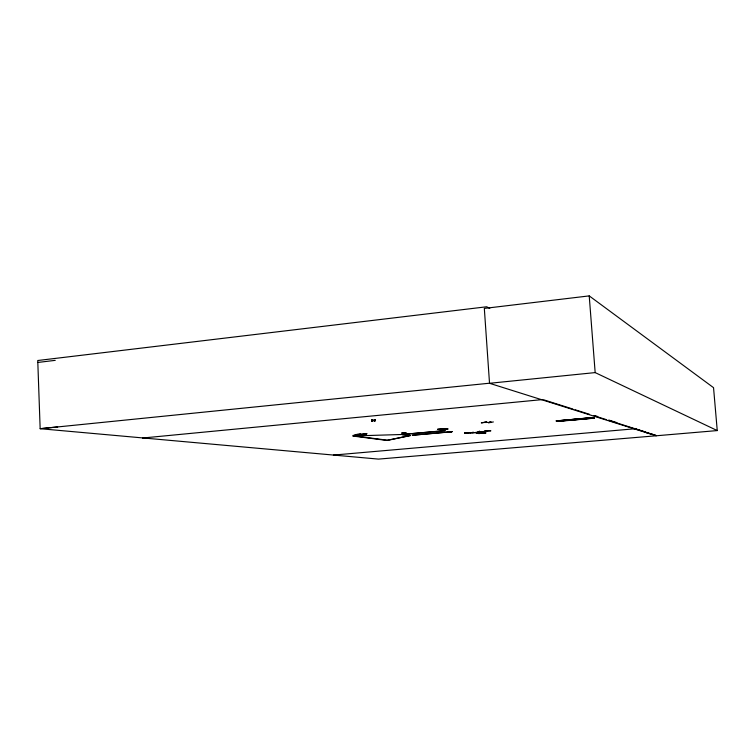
<?xml version="1.0" encoding="UTF-8"?>
<svg xmlns="http://www.w3.org/2000/svg" width="755" height="755" viewBox="0 0 755 755"><rect width="100%" height="100%" fill="white"/><g stroke="black" fill="none" stroke-linecap="round" stroke-linejoin="round"><path stroke-width="1.13" d="M483.606 432.473L476.16 433.087M476.499 433.106L483.719 432.53M481.105 431.983L473.866 432.643M465.203 433.266L470.591 432.964M445.157 428.632L437.673 429.255M371.8 419.865L371.602 421.318L371.8 419.865L372.791 419.789L372.187 421.281M372.196 419.827L372.017 421.309L372.121 419.846M361.843 434.654L355.954 434.946M372.602 421.271L372.715 419.808M374.357 419.582L374.395 421.148M374.074 421.167L374.206 419.733M374.744 419.676L374.622 421.148L374.952 419.544M375.15 419.667L375.009 421.13L375.009 419.544M594.393 418.166L580.151 419.469M592.958 417.723L578.707 418.931M579.406 419.553L557.954 421.403M594.421 418.062L579.727 419.336M577.99 418.978L556.397 420.979L577.981 418.968M578.16 418.874L592.684 417.506M578.264 418.912L593.081 417.647M578.868 419.402L557.284 421.233M367.005 433.757C357.106 435.314 369.639 434.21 363.042 433.974M485.607 431.634L479.614 431.69L485.569 431.53M452.405 431.567L446.932 432.389L452.169 431.577M486.465 422.017L481.303 422.894L486.767 421.941M404.076 433.436L401.82 433.059M404.387 433.398L401.717 433.011M464.618 433.04L465.222 433.276L464.693 433.219M464.599 433.03L473.904 432.464L473.338 432.7M402.915 433.823L402.311 434.616L410.39 435.559L387.966 440.288L354.501 435.928L354.454 435.276L353.029 435.409L353.066 436.06L355.095 435.786L355.058 435.125M365.618 434.2L366.307 434.172L365.401 434.229M482.539 431.652L487.805 430.888M487.173 430.945L487.655 430.878M441.382 429.038L443.902 429.397M444.091 429.435L441.581 429.076M477.5 432.398L479.614 432.775M478 432.407L479.878 432.747M479.991 432.86L481.954 433.247M493.383 421.941L488.476 422.866M472.621 432.823L473.366 432.7M403.104 433.247L404.265 433.153M404.189 433.153L403.359 433.21M362.947 434.587L361.805 434.701L363.882 434.474M465.741 432.813L466.694 432.69M472.649 432.823L470.573 433.049M37.816 362.457L55.238 360.352M589.221 295.894L484.323 308.418L489.523 383.295L656.227 435.777L717.25 430.577L713.541 387.674L589.221 295.894L595.166 372.593L717.25 430.577M358.096 434.219L355.001 434.701L355.982 434.946M57.682 426.924L40.157 428.708L37.75 360.512L486.673 306.775L489.797 308.38M490.08 422.423L489.844 421.649M490.391 421.658L490.608 422.451L490.731 421.62M489.636 383.2L40.157 428.708L378.481 459.106L656.227 435.777M489.523 383.295L595.166 372.593M142.487 438.032L542.864 399.555M441.968 429.284L444.78 429.774L442.345 429.359M445.582 428.859L447.753 428.708M447.885 429.076L440.212 429.793L447.8 429.057M444.695 430.614L405.265 434.2L445.242 430.709L444.648 429.859M402.311 434.616L410.446 435.475L386.617 440.41L353.066 436.06M577.424 418.95L556.01 420.903M557.265 421.186L578.755 419.346L578.594 418.798L578.707 419.355M579.547 419.261L594.015 417.921M478.085 431.945L480.161 431.728M481.218 432.058L473.866 432.681M485.89 432.889L478.623 433.559L485.786 432.917M333.427 455.086L635.908 428.689M358.087 434.219L363.061 433.974M479.736 432.115L479.67 431.379M359.361 434.116L360.673 434.04M359.248 434.88L360.55 434.805M366.666 433.842L363.844 434.597M405.897 432.785L402.519 433.549L406.001 432.728M354.501 435.928L402.953 434.465M482.492 431.718L477.302 432.417M449.848 432.039L450.584 432.011M479.123 431.379L479.236 432.124L479.972 432.086M472.404 432.341L473.715 432.407M484.153 422.479L490.722 422.423L490.656 421.611M479.17 432.115L479.208 431.388M437.56 429.34L445.157 428.651M483.379 432.398L476.282 433.096M543.968 399.905L572.875 409.05M575.102 409.757L589.561 414.335M594.006 415.741L606.237 419.61M608.455 420.308L645.063 431.898M655.085 435.069L646.195 432.615M594.393 415.495L597.752 416.571M608.974 420.129L616.835 422.63M635.144 428.755L656.293 435.55M485.135 430.794L490.882 430.812L484.946 430.822M490.486 421.649L490.608 422.451M479.585 431.388L479.614 432.124M479.359 431.35L479.491 432.086M403.698 433.842L403.736 434.484M451.179 431.718L412.287 435.239L451.707 431.813L451.179 431.718M358.002 434.937L356.879 434.955L357.993 434.927"/></g></svg>
